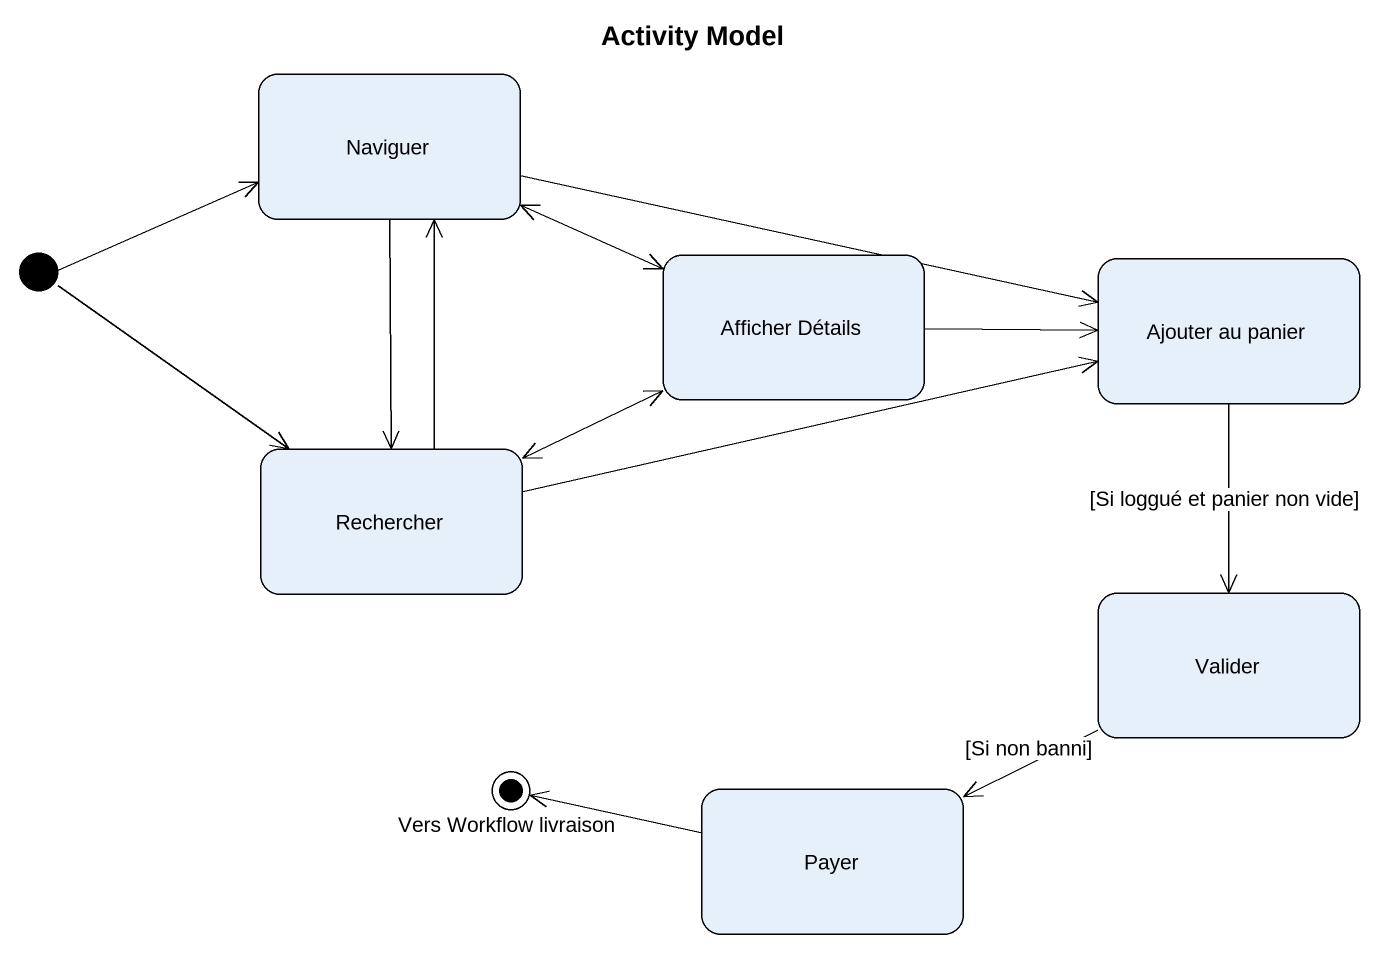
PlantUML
@startuml
title Activity Model
hide empty description
state Naviguer
state "Afficher Détails" as Afficher_Détails
state "Ajouter au panier" as Ajouter_au_panier
state Rechercher
state Valider
state "Vers Workflow livraison" as Vers_Workflow_livraison <<end>>
state Payer
[*] -right-> Naviguer
[*] --> Rechercher
Naviguer -right-> Afficher_Détails
Naviguer -right-> Ajouter_au_panier
Naviguer --> Rechercher
Afficher_Détails -left-> Naviguer
Afficher_Détails -right-> Ajouter_au_panier
Afficher_Détails -left-> Rechercher
Ajouter_au_panier --> Valider : [Si loggué et panier non vide]
Rechercher -up-> Naviguer
Rechercher -right-> Afficher_Détails
Rechercher -right-> Ajouter_au_panier
Valider -left-> Payer : [Si non banni]
Payer -left-> Vers_Workflow_livraison
@enduml
